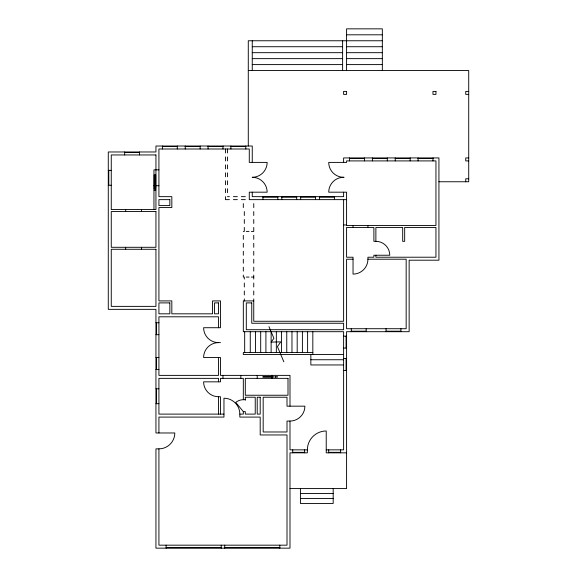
<?xml version="1.0" encoding="UTF-8"?>
<svg xmlns="http://www.w3.org/2000/svg" width="577" height="577" viewBox="0 0 577 577"><rect width="100%" height="100%" fill="white"/><g stroke="black" fill="none" stroke-linecap="round" stroke-linejoin="round"><path stroke-width="0.87" d="M346.589 34.808L382.335 34.808M382.335 40.765L248.283 40.765L248.283 146.017M252.257 46.723L342.615 46.723M346.589 46.723L382.335 46.723M252.257 52.68L342.615 52.68M346.589 52.68L382.335 52.68M252.257 58.638L342.615 58.638M346.589 58.638L382.335 58.638M252.257 64.595L342.615 64.595M346.589 64.595L382.335 64.595M248.283 70.553L468.719 70.553L468.719 181.762L438.931 181.762M468.719 91.404L465.74 91.404L465.74 94.383L468.719 94.383M162.397 146.515L177.29 146.515M185.239 146.515L200.132 146.515M208.073 146.515L222.967 146.515M230.908 146.515L245.802 146.515M124.668 152.472L139.562 152.472M468.719 157.932L465.74 157.932L465.74 160.911L468.719 160.911M349.568 158.43L364.462 158.43M372.403 158.43L387.297 158.43M395.238 158.43L410.132 158.43M418.08 158.43L432.974 158.43M158.92 169.847L153.958 169.847L153.958 209.559M108.281 170.345L111.26 170.345M343.611 177.29A14.894 14.894 0 0 1 328.717 162.397L346.589 162.397L346.589 160.911L435.952 160.911L435.952 225.448L346.589 225.448L346.589 192.184L328.717 192.184A14.894 14.894 0 0 1 343.611 177.29L344.101 177.29M468.719 178.783L465.74 178.783L465.74 181.762M108.281 185.239L111.26 185.239M153.958 185.729L158.92 185.729M227.432 196.656L229.422 196.656M233.389 196.656L237.363 196.656M241.337 196.656L245.304 196.656M262.932 197.154L277.825 197.154M281.8 197.154L296.693 197.154M300.66 197.154L315.554 197.154M319.528 197.154L334.422 197.154M229.422 199.635L225.448 199.635L225.448 196.656M233.389 199.635L237.363 199.635M241.337 199.635L245.304 199.635M346.589 199.635L249.278 199.635L249.278 192.184L267.151 192.184A14.894 14.894 0 0 0 252.257 177.29A14.894 14.894 0 0 0 267.151 162.397L249.278 162.397L249.278 148.996L158.92 148.996L158.92 196.656L171.831 196.656L171.831 207.576L158.92 207.576L158.92 300.913L171.831 300.913L171.831 313.823L212.538 313.823L212.538 300.913L220.486 300.913L220.486 327.722L203.602 327.722A14.894 14.894 0 0 0 218.495 342.615L220.486 342.615M343.611 224.951L346.589 224.951M243.321 231.406L244.316 231.406L244.316 227.432M246.3 231.406L249.033 231.406M251.37 231.406L253.75 231.406L253.75 227.432M367.931 259.21L367.931 257.219L373.889 257.219L373.889 255.236L389.778 255.236A13.898 13.898 0 0 0 375.879 241.337L373.889 241.337L373.889 227.432L346.589 227.432L346.589 257.219L353.037 257.219L353.037 274.104A14.894 14.894 0 0 0 367.931 259.21L406.165 259.21L406.165 328.717L346.589 328.717L346.589 259.21L353.037 259.21M246.3 277.083L249.033 277.083M251.37 277.083L253.75 277.083M253.75 300.913L243.321 300.913L243.321 331.696L343.611 331.696L343.611 449.851L326.229 449.851M155.941 322.759L158.92 322.759M351.27 331.198L366.164 331.198M386.027 331.198L400.921 331.198M155.941 334.674L158.92 334.674M343.611 336.16L346.589 336.16M343.611 348.075L346.589 348.075M312.828 352.547L243.321 352.547L243.321 354.53L343.611 354.53M155.941 357.509L158.92 357.509M343.611 358.505L346.589 358.505M310.844 359.745L343.611 359.745M343.611 364.952L310.844 364.952L310.844 354.53M155.941 369.424L158.92 369.424M343.611 370.42L346.589 370.42M272.524 376.5L262.917 376.5L262.917 377.243L272.524 377.243M273.628 376.5L274.003 376.5M275.171 376.5L275.669 376.5M276.008 376.5L276.433 376.5M277.487 376.5L277.487 377.243M273.628 377.243L274.003 377.243M275.171 377.243L275.669 377.243M276.008 377.243L276.433 377.243M155.941 388.783L158.92 388.783M158.92 432.974L158.92 417.084L223.963 417.084L223.963 398.217A15.889 15.889 0 0 1 239.844 414.106L243.321 414.106L243.321 411.625L235.777 402.4A11.915 11.915 0 0 1 243.321 399.71L243.321 378.361L220.486 378.361L220.486 381.837L203.602 381.837A14.894 14.894 0 0 0 218.495 396.731L220.486 396.731L220.486 414.106M243.321 399.71L245.304 399.71M155.941 403.676L158.92 403.676M243.321 411.625L245.304 411.625L245.304 414.106L255.236 414.106L255.236 397.228L245.304 397.228L245.304 400.207M223.963 414.106L158.92 414.106L158.92 378.361L218.495 378.361L218.495 381.837M289.993 421.059L287.007 421.059L287.007 431.978L263.177 431.978L263.177 397.228L287.007 397.228L287.007 406.165L304.887 406.165A14.894 14.894 0 0 1 289.993 421.059L289.993 449.851L307.368 449.851A18.868 18.868 0 0 1 326.229 430.983L326.229 452.83L346.589 452.83M252.257 162.397L252.257 146.017L155.941 146.017L155.941 151.975L108.281 151.975L108.281 309.351L155.941 309.351L155.941 432.974L174.809 432.974A15.889 15.889 0 0 1 158.92 448.856L155.941 448.856L155.941 548.15L289.993 548.15L289.993 452.83L307.368 452.83L307.368 449.851M292.719 452.332L304.634 452.332M328.717 452.332L340.632 452.332M289.993 488.575L346.589 488.575L346.589 331.696L409.143 331.696L409.143 260.198L438.931 260.198L438.931 157.932L343.611 157.932L343.611 162.397M300.415 493.537L333.181 493.537M300.415 498.506L333.181 498.506M166.126 547.652L221.229 547.652M224.705 547.652L279.809 547.652M268.969 326.618L273.909 338.31L271.125 342.125L280.768 341.858L277.422 346.611L283.855 361.829M432.974 157.932L432.974 160.911M418.08 157.932L418.08 160.911M410.132 157.932L410.132 160.911M400.921 328.717L400.921 331.696M395.238 157.932L395.238 160.911M387.297 157.932L387.297 160.911M386.027 328.717L386.027 331.696M382.335 70.553L382.335 28.85L346.589 28.85L346.589 70.553M375.879 241.337L375.879 227.432L402.688 227.432L402.688 241.337L404.672 241.337L404.672 227.432L435.952 227.432L435.952 257.219L375.879 257.219L375.879 255.236M372.403 157.932L372.403 160.911M367.931 225.448L367.931 227.432M366.164 328.717L366.164 331.696M364.462 157.932L364.462 160.911M353.037 225.448L353.037 227.432M351.27 328.717L351.27 331.696M349.568 157.932L349.568 160.911M346.092 336.16L346.092 348.075M346.092 358.505L346.092 370.42M343.611 192.184L343.611 196.656L252.257 196.656L252.257 192.184M343.611 199.635L343.611 321.266L253.75 321.266L253.75 298.929M342.615 40.765L342.615 70.553M340.632 449.851L340.632 452.83M334.422 196.656L334.422 199.635M333.181 488.575L333.181 503.469L300.415 503.469L300.415 488.575M328.717 449.851L328.717 452.83M319.528 196.656L319.528 199.635M315.554 196.656L315.554 199.635M312.828 331.696L312.828 354.53M307.613 331.696L307.613 352.547M304.634 449.851L304.634 452.83M302.398 331.696L302.398 352.547M300.66 196.656L300.66 199.635M297.191 331.696L297.191 352.547M296.693 196.656L296.693 199.635M292.719 449.851L292.719 452.83M291.976 331.696L291.976 352.547M289.993 406.165L289.993 375.382L220.486 375.382L220.486 357.509L203.602 357.509A14.894 14.894 0 0 1 218.495 342.615M286.762 331.696L286.762 352.547M281.8 196.656L281.8 199.635M281.547 331.696L281.547 352.547M279.809 545.171L279.809 548.15M277.825 196.656L277.825 199.635M276.34 331.696L276.34 352.547M272.113 375.382L272.113 378.361M271.125 331.696L271.125 352.547M265.91 331.696L265.91 352.547M262.932 196.656L262.932 199.635M260.696 331.696L260.696 352.547M257.219 375.382L257.219 378.361M255.488 331.696L255.488 352.547M253.75 203.602L253.75 207.576M253.75 211.55L253.75 215.517M253.75 219.491L253.75 223.465M253.75 235.38L253.75 239.347M253.75 243.321L253.75 247.295M253.75 251.262L253.75 255.236M253.75 259.21L253.75 263.177M253.75 267.151L253.75 271.125M253.75 275.092L253.75 279.066M253.75 283.04L253.75 287.007M253.75 290.981L253.75 294.955M252.257 40.765L252.257 70.553M250.274 331.696L250.274 352.547M245.802 146.017L245.802 148.996M244.677 331.696L244.677 352.547M244.316 211.55L244.316 215.517M244.316 219.491L244.316 223.465M244.316 279.066L244.316 277.083L243.321 277.083L243.321 275.092M244.316 283.04L244.316 287.007M244.316 290.981L244.316 294.955M244.316 298.929L244.316 300.913M243.321 203.602L243.321 207.576M243.321 235.38L243.321 239.347M243.321 243.321L243.321 247.295M243.321 251.262L243.321 255.236M243.321 259.21L243.321 263.177M243.321 267.151L243.321 271.125M240.84 375.382L240.84 378.361M239.844 414.106L239.844 417.084L260.198 417.084L260.198 434.957L287.007 434.957L287.007 545.171L158.92 545.171L158.92 448.856M230.908 146.017L230.908 148.996M227.432 148.996L227.432 152.963M227.432 156.937L227.432 160.911M227.432 164.878L227.432 168.852M227.432 172.826L227.432 176.793M227.432 180.767L227.432 184.741M227.432 188.708L227.432 192.682M225.448 148.996L225.448 152.963M225.448 156.937L225.448 160.911M225.448 164.878L225.448 168.852M225.448 172.826L225.448 176.793M225.448 180.767L225.448 184.741M225.448 188.708L225.448 192.682M224.705 545.171L224.705 548.15M222.967 146.017L222.967 148.996M222.967 375.382L222.967 378.361M221.229 545.171L221.229 548.15M218.495 327.722L218.495 316.802L158.92 316.802L158.92 375.382L218.495 375.382L218.495 357.509M218.495 396.731L218.495 414.106M208.073 146.017L208.073 148.996M200.132 146.017L200.132 148.996M185.239 146.017L185.239 148.996M177.29 146.017L177.29 148.996M166.126 545.171L166.126 548.15M162.397 146.017L162.397 148.996M156.439 322.759L156.439 334.674M156.439 357.509L156.439 369.424M156.439 388.783L156.439 403.676M155.696 185.729L155.696 174.91L154.203 174.91L154.203 185.729M155.696 186.068L155.696 186.501M155.696 186.876L155.696 187.244M155.696 187.612L155.696 187.987M155.696 188.347L155.696 188.715M155.696 189.018L155.696 189.407M155.696 190.46L154.203 190.46M154.203 186.068L154.203 186.501M154.203 186.876L154.203 187.244M154.203 187.612L154.203 187.987M154.203 188.347L154.203 188.715M154.203 189.018L154.203 189.407M141.545 209.559L141.545 211.55M141.545 247.295L141.545 249.278M139.562 151.975L139.562 154.953M125.663 209.559L125.663 211.55M125.663 247.295L125.663 249.278M124.668 151.975L124.668 154.953M108.779 170.345L108.779 185.239M346.589 91.404L343.611 91.404L343.611 94.383L346.589 94.383L346.589 91.404M435.952 91.404L432.974 91.404L432.974 94.383L435.952 94.383L435.952 91.404M155.941 154.953L111.26 154.953L111.26 209.559L155.941 209.559L155.941 154.953M169.847 199.635L158.92 199.635L158.92 205.592L169.847 205.592L169.847 199.635M155.941 211.55L111.26 211.55L111.26 247.295L155.941 247.295L155.941 211.55M155.941 249.278L111.26 249.278L111.26 306.373L155.941 306.373L155.941 249.278M169.847 302.896L158.92 302.896L158.92 313.823L169.847 313.823L169.847 302.896M218.495 302.896L214.529 302.896L214.529 313.823L218.495 313.823L218.495 302.896M251.76 302.896L246.3 302.896L246.3 329.705L343.611 329.705L343.611 323.25L251.76 323.25L251.76 302.896M288.002 378.361L245.304 378.361L245.304 395.238L288.002 395.238L288.002 378.361M260.198 397.228L257.219 397.228L257.219 414.106L260.198 414.106L260.198 397.228"/></g></svg>
